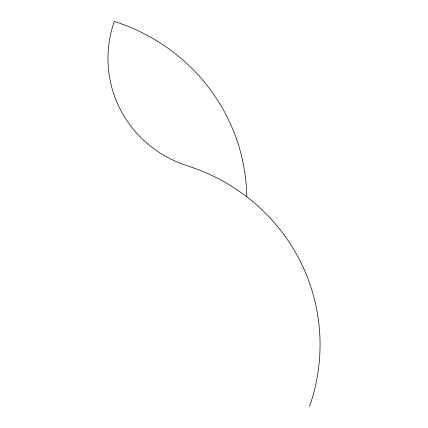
<?xml version="1.0" encoding="UTF-8"?>
<svg xmlns="http://www.w3.org/2000/svg" width="428" height="428" viewBox="0 0 428 428"><rect width="100%" height="100%" fill="white"/><g stroke="black" fill="none" stroke-linecap="round" stroke-linejoin="round"><path stroke-width="0.64" d="M309.492 406.6A196.399 190.562 -14 0 0 187.507 165.85A117.839 114.34 -14 0 1 114.319 21.4A196.399 190.562 -14 0 1 246.844 196.853"/></g></svg>
